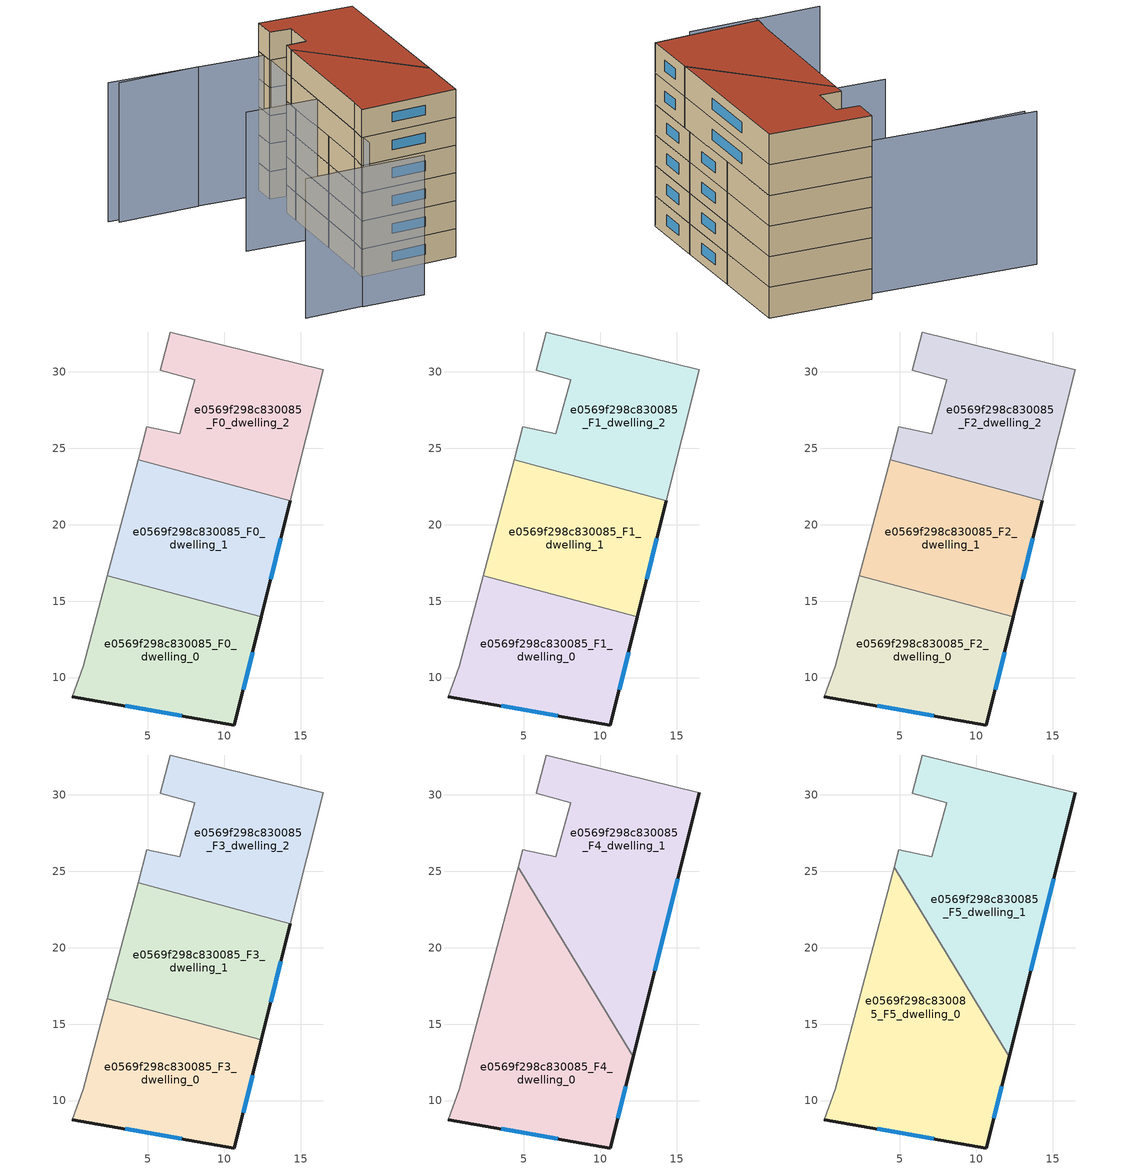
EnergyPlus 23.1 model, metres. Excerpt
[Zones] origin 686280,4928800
e0569f298c830085_F0_dwelling_0
 floor ground (EU_floor_Construction): 12.42,13.96 10.66,6.9 0.07,8.75 0.77,10.75 2.34,16.65 z0
 wall outside (EU_wall_Construction): 0.07,8.75 10.66,6.9 12.42,13.96 z0:3
 wall adiabatic (EU_wall_Construction): 2.34,16.65 0.77,10.75 0.07,8.75 z0:3
 wall to e0569f298c830085_F0_dwelling_1 (EU_wall_Construction): 12.42,13.96 2.34,16.65 z0:3
 window (EU_Window_Construction): 11.23,9.2 11.85,11.67 / 3.51,8.15 7.21,7.5 z0.98:2.02
e0569f298c830085_F0_dwelling_1
 floor ground (EU_floor_Construction): 14.32,21.58 12.42,13.96 2.34,16.65 4.35,24.24 z0
 wall outside (EU_wall_Construction): 12.42,13.96 14.32,21.58 z0:3
 wall adiabatic (EU_wall_Construction): 4.35,24.24 2.34,16.65 z0:3
 wall to e0569f298c830085_F0_dwelling_2 (EU_wall_Construction): 14.32,21.58 4.35,24.24 z0:3
 window (EU_Window_Construction): 13.04,16.44 13.7,19.1 z0.98:2.02
e0569f298c830085_F0_dwelling_2
 floor ground (EU_floor_Construction): 16.46,30.14 14.32,21.58 4.35,24.24 4.93,26.4 7.08,25.95 8.06,29.48 5.8,30.11 6.46,32.61 z0
 wall adiabatic (EU_wall_Construction): 14.32,21.58 16.46,30.14 6.46,32.61 5.8,30.11 8.06,29.48 7.08,25.95 4.93,26.4 4.35,24.24 z0:3
e0569f298c830085_F1_dwelling_0
 floor to e0569f298c830085_F0_dwelling_0 (EU_floor_Construction): 12.42,13.96 10.66,6.9 0.07,8.75 0.77,10.75 2.34,16.65 z3
 wall outside (EU_wall_Construction): 0.07,8.75 10.66,6.9 12.42,13.96 z3:6
 wall adiabatic (EU_wall_Construction): 2.34,16.65 0.77,10.75 0.07,8.75 z3:6
 wall to e0569f298c830085_F1_dwelling_1 (EU_wall_Construction): 12.42,13.96 2.34,16.65 z3:6
 window (EU_Window_Construction): 11.23,9.2 11.85,11.67 / 3.51,8.15 7.21,7.5 z3.98:5.02
e0569f298c830085_F1_dwelling_1
 floor to e0569f298c830085_F0_dwelling_1 (EU_floor_Construction): 14.32,21.58 12.42,13.96 2.34,16.65 4.35,24.24 z3
 wall outside (EU_wall_Construction): 12.42,13.96 14.32,21.58 z3:6
 wall adiabatic (EU_wall_Construction): 4.35,24.24 2.34,16.65 z3:6
 wall to e0569f298c830085_F1_dwelling_2 (EU_wall_Construction): 14.32,21.58 4.35,24.24 z3:6
 window (EU_Window_Construction): 13.04,16.44 13.7,19.1 z3.98:5.02
e0569f298c830085_F1_dwelling_2
 floor to e0569f298c830085_F0_dwelling_2 (EU_floor_Construction): 16.46,30.14 14.32,21.58 4.35,24.24 4.93,26.4 7.08,25.95 8.06,29.48 5.8,30.11 6.46,32.61 z3
 wall adiabatic (EU_wall_Construction): 14.32,21.58 16.46,30.14 6.46,32.61 5.8,30.11 8.06,29.48 7.08,25.95 4.93,26.4 4.35,24.24 z3:6
e0569f298c830085_F2_dwelling_0
 floor to e0569f298c830085_F1_dwelling_0 (EU_floor_Construction): 12.42,13.96 10.66,6.9 0.07,8.75 0.77,10.75 2.34,16.65 z6
 wall outside (EU_wall_Construction): 0.07,8.75 10.66,6.9 12.42,13.96 z6:9
 wall adiabatic (EU_wall_Construction): 2.34,16.65 0.77,10.75 0.07,8.75 z6:9
 wall to e0569f298c830085_F2_dwelling_1 (EU_wall_Construction): 12.42,13.96 2.34,16.65 z6:9
 window (EU_Window_Construction): 11.23,9.2 11.85,11.67 / 3.51,8.15 7.21,7.5 z6.98:8.02
e0569f298c830085_F2_dwelling_1
 floor to e0569f298c830085_F1_dwelling_1 (EU_floor_Construction): 14.32,21.58 12.42,13.96 2.34,16.65 4.35,24.24 z6
 wall outside (EU_wall_Construction): 12.42,13.96 14.32,21.58 z6:9
 wall adiabatic (EU_wall_Construction): 4.35,24.24 2.34,16.65 z6:9
 wall to e0569f298c830085_F2_dwelling_2 (EU_wall_Construction): 14.32,21.58 4.35,24.24 z6:9
 window (EU_Window_Construction): 13.04,16.44 13.7,19.1 z6.98:8.02
e0569f298c830085_F2_dwelling_2
 floor to e0569f298c830085_F1_dwelling_2 (EU_floor_Construction): 16.46,30.14 14.32,21.58 4.35,24.24 4.93,26.4 7.08,25.95 8.06,29.48 5.8,30.11 6.46,32.61 z6
 wall adiabatic (EU_wall_Construction): 14.32,21.58 16.46,30.14 6.46,32.61 5.8,30.11 8.06,29.48 7.08,25.95 4.93,26.4 4.35,24.24 z6:9
e0569f298c830085_F3_dwelling_0
 floor to e0569f298c830085_F2_dwelling_0 (EU_floor_Construction): 12.42,13.96 10.66,6.9 0.07,8.75 0.77,10.75 2.34,16.65 z9
 wall outside (EU_wall_Construction): 0.07,8.75 10.66,6.9 12.42,13.96 z9:12
 wall adiabatic (EU_wall_Construction): 2.34,16.65 0.77,10.75 0.07,8.75 z9:12
 wall to e0569f298c830085_F3_dwelling_1 (EU_wall_Construction): 12.42,13.96 2.34,16.65 z9:12
 window (EU_Window_Construction): 11.23,9.2 11.85,11.67 / 3.51,8.15 7.21,7.5 z9.98:11.02
e0569f298c830085_F3_dwelling_1
 floor to e0569f298c830085_F2_dwelling_1 (EU_floor_Construction): 14.32,21.58 12.42,13.96 2.34,16.65 4.35,24.24 z9
 wall outside (EU_wall_Construction): 12.42,13.96 14.32,21.58 z9:12
 wall adiabatic (EU_wall_Construction): 4.35,24.24 2.34,16.65 z9:12
 wall to e0569f298c830085_F3_dwelling_2 (EU_wall_Construction): 14.32,21.58 4.35,24.24 z9:12
 window (EU_Window_Construction): 13.04,16.44 13.7,19.1 z9.98:11.02
e0569f298c830085_F3_dwelling_2
 floor to e0569f298c830085_F2_dwelling_2 (EU_floor_Construction): 16.46,30.14 14.32,21.58 4.35,24.24 4.93,26.4 7.08,25.95 8.06,29.48 5.8,30.11 6.46,32.61 z9
 wall adiabatic (EU_wall_Construction): 14.32,21.58 16.46,30.14 6.46,32.61 5.8,30.11 8.06,29.48 7.08,25.95 4.93,26.4 4.35,24.24 z9:12
e0569f298c830085_F4_dwelling_0
 floor to e0569f298c830085_F3_dwelling_0 (EU_floor_Construction): 11.31,14.26 12.15,12.88 10.66,6.9 0.07,8.75 0.77,10.75 2.34,16.65 z12
 floor to e0569f298c830085_F3_dwelling_1 (EU_floor_Construction): 5.42,23.95 11.31,14.26 2.34,16.65 4.35,24.24 z12
 floor to e0569f298c830085_F3_dwelling_2 (EU_floor_Construction): 4.63,25.26 5.42,23.95 4.35,24.24 z12
 wall outside (EU_wall_Construction): 0.07,8.75 10.66,6.9 12.15,12.88 z12:15
 wall adiabatic (EU_wall_Construction): 4.63,25.26 0.77,10.75 0.07,8.75 z12:15
 wall to e0569f298c830085_F4_dwelling_1 (EU_wall_Construction): 12.15,12.88 4.63,25.26 z12:15
 window (EU_Window_Construction): 11.14,8.84 11.67,10.93 / 3.51,8.15 7.21,7.5 z12.98:14.02
e0569f298c830085_F4_dwelling_1
 floor to e0569f298c830085_F3_dwelling_1 (EU_floor_Construction): 14.32,21.58 12.42,13.96 11.31,14.26 5.42,23.95 z12
 floor to e0569f298c830085_F3_dwelling_2 (EU_floor_Construction): 16.46,30.14 14.32,21.58 5.42,23.95 4.63,25.26 4.93,26.4 7.08,25.95 8.06,29.48 5.8,30.11 6.46,32.61 z12
 floor to e0569f298c830085_F3_dwelling_0 (EU_floor_Construction): 12.42,13.96 12.15,12.88 11.31,14.26 z12
 wall outside (EU_wall_Construction): 12.15,12.88 16.46,30.14 z12:15
 wall adiabatic (EU_wall_Construction): 16.46,30.14 6.46,32.61 5.8,30.11 8.06,29.48 7.08,25.95 4.93,26.4 4.63,25.26 z12:15
 window (EU_Window_Construction): 13.55,18.49 15.06,24.52 z12.98:14.02
e0569f298c830085_F5_dwelling_0
 floor to e0569f298c830085_F4_dwelling_0 (EU_floor_Construction): 4.63,25.26 12.15,12.88 10.66,6.9 0.07,8.75 0.77,10.75 z15
 wall outside (EU_wall_Construction): 0.07,8.75 10.66,6.9 12.15,12.88 z15:18
 wall adiabatic (EU_wall_Construction): 4.63,25.26 0.77,10.75 0.07,8.75 z15:18
 wall to e0569f298c830085_F5_dwelling_1 (EU_wall_Construction): 12.15,12.88 4.63,25.26 z15:18
 window (EU_Window_Construction): 11.14,8.84 11.67,10.93 / 3.51,8.15 7.21,7.5 z15.98:17.02
 roof outside (EU_roof_Construction): 10.66,6.9 12.15,12.88 4.63,25.26 0.77,10.75 0.07,8.75 z18
e0569f298c830085_F5_dwelling_1
 floor to e0569f298c830085_F4_dwelling_1 (EU_floor_Construction): 16.46,30.14 12.15,12.88 4.63,25.26 4.93,26.4 7.08,25.95 8.06,29.48 5.8,30.11 6.46,32.61 z15
 wall outside (EU_wall_Construction): 12.15,12.88 16.46,30.14 z15:18
 wall adiabatic (EU_wall_Construction): 16.46,30.14 6.46,32.61 5.8,30.11 8.06,29.48 7.08,25.95 4.93,26.4 4.63,25.26 z15:18
 window (EU_Window_Construction): 13.55,18.49 15.06,24.52 z15.98:17.02
 roof outside (EU_roof_Construction): 12.15,12.88 16.46,30.14 6.46,32.61 5.8,30.11 8.06,29.48 7.08,25.95 4.93,26.4 4.63,25.26 z18
shading: -4.73,2.72 1.96,1.26 / -10.96,4.08 -4.71,2.8 / -10.29,35.78 6.25,31.41 / 6.25,31.41 -0.13,7.29 / 13.09,16.74 -4.57,21.18 / -0.79,33.22 -9.49,35.07 z0:15
[Building]
EU S2 Campaign: North Axis=0; Terrain=City; Solar Distribution=FullExterior
[Site:Location]
Bologna: Latitude=44.5; Longitude=11.25; Time Zone=1; Elevation=37
[SizingPeriod:WeatherFileDays]
AnnualSizingPeriod: Begin Month=1; Begin Day of Month=1; End Month=12; End Day of Month=31; Day of Week for Start Day=Monday; Use Weather File Daylight Saving Period=No; Use Weather File Rain and Snow Indicators=No
[MATERIAL]
EU_InternalMass_Material: Roughness=MediumRough; Thickness=0.1; Conductivity=1; Density=1800; Specific Heat=900; Thermal Absorptance=0.9; Solar Absorptance=0.7; Visible Absorptance=0.7
[MATERIAL:NOMASS] Roughness=MediumRough; Thermal Absorptance=0.9; Solar Absorptance=0.7; Visible Absorptance=0.7
Name | Thermal Resistance
EU_wall_NoMass | 0.905828
EU_roof_NoMass | 0.37593
EU_floor_NoMass | 0.67114
[WINDOWMATERIAL:SIMPLEGLAZINGSYSTEM]
EU_Window_SimpleGlazing: UFactor=4.52486; Solar Heat Gain Coefficient=0.85; Visible Transmittance=0.85
[CONSTRUCTION]
EU_wall_Construction: EU_wall_NoMass
EU_roof_Construction: EU_roof_NoMass
EU_floor_Construction: EU_floor_NoMass
EU_InternalMass_Construction: EU_InternalMass_Material
EU_Window_Construction: EU_Window_SimpleGlazing
[ZONE] Type=1; Multiplier=1; Ceiling Height=autocalculate; Floor Area=autocalculate; Part of Total Floor Area=Yes
Name | Volume
e0569f298c830085_F0_dwelling_0; e0569f298c830085_F1_dwelling_0; e0569f298c830085_F2_dwelling_0; e0569f298c830085_F3_dwelling_0 | 244.336
e0569f298c830085_F4_dwelling_0; e0569f298c830085_F5_dwelling_0 | 366.499
e0569f298c830085_F0_dwelling_1; e0569f298c830085_F1_dwelling_1; e0569f298c830085_F2_dwelling_1; e0569f298c830085_F3_dwelling_1; e0569f298c830085_F0_dwelling_2; e0569f298c830085_F1_dwelling_2; e0569f298c830085_F2_dwelling_2; e0569f298c830085_F3_dwelling_2 | 244.332
e0569f298c830085_F4_dwelling_1; e0569f298c830085_F5_dwelling_1 | 366.5
[INTERNALMASS] Construction=EU_InternalMass_Construction
Name | Zone or ZoneList | Surface Area
e0569f298c830085_F0_dwelling_0_EU_InternalMass | e0569f298c830085_F0_dwelling_0 | 81.4451
e0569f298c830085_F0_dwelling_1_EU_InternalMass | e0569f298c830085_F0_dwelling_1 | 81.4441
e0569f298c830085_F0_dwelling_2_EU_InternalMass | e0569f298c830085_F0_dwelling_2 | 81.444
e0569f298c830085_F1_dwelling_0_EU_InternalMass | e0569f298c830085_F1_dwelling_0 | 81.4451
e0569f298c830085_F1_dwelling_1_EU_InternalMass | e0569f298c830085_F1_dwelling_1 | 81.4441
e0569f298c830085_F1_dwelling_2_EU_InternalMass | e0569f298c830085_F1_dwelling_2 | 81.444
e0569f298c830085_F2_dwelling_0_EU_InternalMass | e0569f298c830085_F2_dwelling_0 | 81.4451
e0569f298c830085_F2_dwelling_1_EU_InternalMass | e0569f298c830085_F2_dwelling_1 | 81.4441
e0569f298c830085_F2_dwelling_2_EU_InternalMass | e0569f298c830085_F2_dwelling_2 | 81.444
e0569f298c830085_F3_dwelling_0_EU_InternalMass | e0569f298c830085_F3_dwelling_0 | 81.4451
e0569f298c830085_F3_dwelling_1_EU_InternalMass | e0569f298c830085_F3_dwelling_1 | 81.4441
e0569f298c830085_F3_dwelling_2_EU_InternalMass | e0569f298c830085_F3_dwelling_2 | 81.444
e0569f298c830085_F4_dwelling_0_EU_InternalMass | e0569f298c830085_F4_dwelling_0 | 122.166
e0569f298c830085_F4_dwelling_1_EU_InternalMass | e0569f298c830085_F4_dwelling_1 | 122.167
e0569f298c830085_F5_dwelling_0_EU_InternalMass | e0569f298c830085_F5_dwelling_0 | 122.166
e0569f298c830085_F5_dwelling_1_EU_InternalMass | e0569f298c830085_F5_dwelling_1 | 122.167
[OTHEREQUIPMENT] Fuel Type=Electricity; Design Level Calculation Method=Watts/Area; Power per Zone Floor Area=1; Fraction Latent=0; Fraction Radiant=0; Fraction Lost=0; Carbon Dioxide Generation Rate=0; EndUse Subcategory=EU_Step8_InternalGains
Name | Zone or ZoneList or Space or SpaceList | Schedule
EU_Step8_InternalGain_e0569f298c830085_F0_dwelling_0_f000 | e0569f298c830085_F0_dwelling_0 | EU_Step8_GainSchedule_e0569f298c830085_F0_dwelling_0_f000
EU_Step8_InternalGain_e0569f298c830085_F0_dwelling_1_f000 | e0569f298c830085_F0_dwelling_1 | EU_Step8_GainSchedule_e0569f298c830085_F0_dwelling_1_f000
EU_Step8_InternalGain_e0569f298c830085_F0_dwelling_2_f000 | e0569f298c830085_F0_dwelling_2 | EU_Step8_GainSchedule_e0569f298c830085_F0_dwelling_2_f000
EU_Step8_InternalGain_e0569f298c830085_F1_dwelling_0_f000 | e0569f298c830085_F1_dwelling_0 | EU_Step8_GainSchedule_e0569f298c830085_F1_dwelling_0_f000
EU_Step8_InternalGain_e0569f298c830085_F1_dwelling_1_f000 | e0569f298c830085_F1_dwelling_1 | EU_Step8_GainSchedule_e0569f298c830085_F1_dwelling_1_f000
EU_Step8_InternalGain_e0569f298c830085_F1_dwelling_2_f000 | e0569f298c830085_F1_dwelling_2 | EU_Step8_GainSchedule_e0569f298c830085_F1_dwelling_2_f000
EU_Step8_InternalGain_e0569f298c830085_F2_dwelling_0_f000 | e0569f298c830085_F2_dwelling_0 | EU_Step8_GainSchedule_e0569f298c830085_F2_dwelling_0_f000
EU_Step8_InternalGain_e0569f298c830085_F2_dwelling_1_f000 | e0569f298c830085_F2_dwelling_1 | EU_Step8_GainSchedule_e0569f298c830085_F2_dwelling_1_f000
EU_Step8_InternalGain_e0569f298c830085_F2_dwelling_2_f000 | e0569f298c830085_F2_dwelling_2 | EU_Step8_GainSchedule_e0569f298c830085_F2_dwelling_2_f000
EU_Step8_InternalGain_e0569f298c830085_F3_dwelling_0_f000 | e0569f298c830085_F3_dwelling_0 | EU_Step8_GainSchedule_e0569f298c830085_F3_dwelling_0_f000
EU_Step8_InternalGain_e0569f298c830085_F3_dwelling_1_f000 | e0569f298c830085_F3_dwelling_1 | EU_Step8_GainSchedule_e0569f298c830085_F3_dwelling_1_f000
EU_Step8_InternalGain_e0569f298c830085_F3_dwelling_2_f000 | e0569f298c830085_F3_dwelling_2 | EU_Step8_GainSchedule_e0569f298c830085_F3_dwelling_2_f000
EU_Step8_InternalGain_e0569f298c830085_F4_dwelling_0_f000 | e0569f298c830085_F4_dwelling_0 | EU_Step8_GainSchedule_e0569f298c830085_F4_dwelling_0_f000
EU_Step8_InternalGain_e0569f298c830085_F4_dwelling_1_f000 | e0569f298c830085_F4_dwelling_1 | EU_Step8_GainSchedule_e0569f298c830085_F4_dwelling_1_f000
EU_Step8_InternalGain_e0569f298c830085_F5_dwelling_0_f000 | e0569f298c830085_F5_dwelling_0 | EU_Step8_GainSchedule_e0569f298c830085_F5_dwelling_0_f000
EU_Step8_InternalGain_e0569f298c830085_F5_dwelling_1_f000 | e0569f298c830085_F5_dwelling_1 | EU_Step8_GainSchedule_e0569f298c830085_F5_dwelling_1_f000
[ZONEVENTILATION:DESIGNFLOWRATE] Schedule=EU_AlwaysOn; Design Flow Rate Calculation Method=AirChanges/Hour; Air Changes per Hour=0.73129; Ventilation Type=Natural; Fan Pressure Rise=0; Fan Total Efficiency=1; Constant Term Coefficient=1; Temperature Term Coefficient=0; Velocity Term Coefficient=0; Velocity Squared Term Coefficient=0; Minimum Indoor Temperature=-100; Maximum Indoor Temperature=100; Delta Temperature=-100; Minimum Outdoor Temperature=-100; Maximum Outdoor Temperature=100; Maximum Wind Speed=40
Name | Zone or ZoneList or Space or SpaceList
EU_ConstantAir_e0569f298c830085_F0_dwelling_0 | e0569f298c830085_F0_dwelling_0
EU_ConstantAir_e0569f298c830085_F0_dwelling_1 | e0569f298c830085_F0_dwelling_1
EU_ConstantAir_e0569f298c830085_F0_dwelling_2 | e0569f298c830085_F0_dwelling_2
EU_ConstantAir_e0569f298c830085_F1_dwelling_0 | e0569f298c830085_F1_dwelling_0
EU_ConstantAir_e0569f298c830085_F1_dwelling_1 | e0569f298c830085_F1_dwelling_1
EU_ConstantAir_e0569f298c830085_F1_dwelling_2 | e0569f298c830085_F1_dwelling_2
EU_ConstantAir_e0569f298c830085_F2_dwelling_0 | e0569f298c830085_F2_dwelling_0
EU_ConstantAir_e0569f298c830085_F2_dwelling_1 | e0569f298c830085_F2_dwelling_1
EU_ConstantAir_e0569f298c830085_F2_dwelling_2 | e0569f298c830085_F2_dwelling_2
EU_ConstantAir_e0569f298c830085_F3_dwelling_0 | e0569f298c830085_F3_dwelling_0
EU_ConstantAir_e0569f298c830085_F3_dwelling_1 | e0569f298c830085_F3_dwelling_1
EU_ConstantAir_e0569f298c830085_F3_dwelling_2 | e0569f298c830085_F3_dwelling_2
EU_ConstantAir_e0569f298c830085_F4_dwelling_0 | e0569f298c830085_F4_dwelling_0
EU_ConstantAir_e0569f298c830085_F4_dwelling_1 | e0569f298c830085_F4_dwelling_1
EU_ConstantAir_e0569f298c830085_F5_dwelling_0 | e0569f298c830085_F5_dwelling_0
EU_ConstantAir_e0569f298c830085_F5_dwelling_1 | e0569f298c830085_F5_dwelling_1
[HVACTEMPLATE:THERMOSTAT] Constant Heating Setpoint=20; Constant Cooling Setpoint=50
EU_HeatOnly_e0569f298c830085_F0_dwelling_0; EU_HeatOnly_e0569f298c830085_F0_dwelling_1; EU_HeatOnly_e0569f298c830085_F0_dwelling_2; EU_HeatOnly_e0569f298c830085_F1_dwelling_0; EU_HeatOnly_e0569f298c830085_F1_dwelling_1; EU_HeatOnly_e0569f298c830085_F1_dwelling_2; EU_HeatOnly_e0569f298c830085_F2_dwelling_0; EU_HeatOnly_e0569f298c830085_F2_dwelling_1; EU_HeatOnly_e0569f298c830085_F2_dwelling_2; EU_HeatOnly_e0569f298c830085_F3_dwelling_0; EU_HeatOnly_e0569f298c830085_F3_dwelling_1; EU_HeatOnly_e0569f298c830085_F3_dwelling_2; EU_HeatOnly_e0569f298c830085_F4_dwelling_0; EU_HeatOnly_e0569f298c830085_F4_dwelling_1; EU_HeatOnly_e0569f298c830085_F5_dwelling_0; EU_HeatOnly_e0569f298c830085_F5_dwelling_1
[HVACTEMPLATE:ZONE:IDEALLOADSAIRSYSTEM] System Availability Schedule=EU_AlwaysOn; Maximum Heating Supply Air Temperature=50; Minimum Cooling Supply Air Temperature=13; Maximum Heating Supply Air Humidity Ratio=0.0156; Minimum Cooling Supply Air Humidity Ratio=0.0077; Heating Limit=NoLimit; Cooling Limit=NoLimit; Heating Availability Schedule=EU_AlwaysOn; Cooling Availability Schedule=EU_CoolingOff; Dehumidification Control Type=ConstantSensibleHeatRatio; Cooling Sensible Heat Ratio=0.7; Dehumidification Setpoint=60; Humidification Control Type=None; Humidification Setpoint=30; Outdoor Air Method=None; Outdoor Air Flow Rate per Person=0.00944; Outdoor Air Flow Rate per Zone Floor Area=0; Outdoor Air Flow Rate per Zone=0; Demand Controlled Ventilation Type=None; Outdoor Air Economizer Type=NoEconomizer; Heat Recovery Type=None; Sensible Heat Recovery Effectiveness=0.7; Latent Heat Recovery Effectiveness=0.65
Name | Template Thermostat
e0569f298c830085_F0_dwelling_0 | EU_HeatOnly_e0569f298c830085_F0_dwelling_0
e0569f298c830085_F0_dwelling_1 | EU_HeatOnly_e0569f298c830085_F0_dwelling_1
e0569f298c830085_F0_dwelling_2 | EU_HeatOnly_e0569f298c830085_F0_dwelling_2
e0569f298c830085_F1_dwelling_0 | EU_HeatOnly_e0569f298c830085_F1_dwelling_0
e0569f298c830085_F1_dwelling_1 | EU_HeatOnly_e0569f298c830085_F1_dwelling_1
e0569f298c830085_F1_dwelling_2 | EU_HeatOnly_e0569f298c830085_F1_dwelling_2
e0569f298c830085_F2_dwelling_0 | EU_HeatOnly_e0569f298c830085_F2_dwelling_0
e0569f298c830085_F2_dwelling_1 | EU_HeatOnly_e0569f298c830085_F2_dwelling_1
e0569f298c830085_F2_dwelling_2 | EU_HeatOnly_e0569f298c830085_F2_dwelling_2
e0569f298c830085_F3_dwelling_0 | EU_HeatOnly_e0569f298c830085_F3_dwelling_0
e0569f298c830085_F3_dwelling_1 | EU_HeatOnly_e0569f298c830085_F3_dwelling_1
e0569f298c830085_F3_dwelling_2 | EU_HeatOnly_e0569f298c830085_F3_dwelling_2
e0569f298c830085_F4_dwelling_0 | EU_HeatOnly_e0569f298c830085_F4_dwelling_0
e0569f298c830085_F4_dwelling_1 | EU_HeatOnly_e0569f298c830085_F4_dwelling_1
e0569f298c830085_F5_dwelling_0 | EU_HeatOnly_e0569f298c830085_F5_dwelling_0
e0569f298c830085_F5_dwelling_1 | EU_HeatOnly_e0569f298c830085_F5_dwelling_1
[SIZING:ZONE] Zone Cooling Design Supply Air Temperature Input Method=SupplyAirTemperature; Zone Cooling Design Supply Air Temperature=13; Zone Heating Design Supply Air Temperature Input Method=SupplyAirTemperature; Zone Heating Design Supply Air Temperature=50; Zone Cooling Design Supply Air Humidity Ratio=0.008; Zone Heating Design Supply Air Humidity Ratio=0.008; Cooling Design Air Flow Method=DesignDay; Cooling Design Air Flow Rate=0; Cooling Minimum Air Flow per Zone Floor Area=0.000762; Cooling Minimum Air Flow=0; Cooling Minimum Air Flow Fraction=0.2; Heating Design Air Flow Method=DesignDay; Heating Design Air Flow Rate=0; Heating Maximum Air Flow per Zone Floor Area=0.002032; Heating Maximum Air Flow=0.141576; Heating Maximum Air Flow Fraction=0.3; Account for Dedicated Outdoor Air System=No; Dedicated Outdoor Air System Control Strategy=NeutralSupplyAir; Dedicated Outdoor Air Low Setpoint Temperature for Design=autosize; Dedicated Outdoor Air High Setpoint Temperature for Design=autosize; Zone Load Sizing Method=Sensible Load Only No Latent Load; Zone Latent Cooling Design Supply Air Humidity Ratio Input Method=HumidityRatioDifference; Zone Cooling Design Supply Air Humidity Ratio Difference=0.005; Zone Latent Heating Design Supply Air Humidity Ratio Input Method=HumidityRatioDifference; Zone Humidification Design Supply Air Humidity Ratio Difference=0.005
e0569f298c830085_F0_dwelling_0; e0569f298c830085_F0_dwelling_1; e0569f298c830085_F0_dwelling_2; e0569f298c830085_F1_dwelling_0; e0569f298c830085_F1_dwelling_1; e0569f298c830085_F1_dwelling_2; e0569f298c830085_F2_dwelling_0; e0569f298c830085_F2_dwelling_1; e0569f298c830085_F2_dwelling_2; e0569f298c830085_F3_dwelling_0; e0569f298c830085_F3_dwelling_1; e0569f298c830085_F3_dwelling_2; e0569f298c830085_F4_dwelling_0; e0569f298c830085_F4_dwelling_1; e0569f298c830085_F5_dwelling_0; e0569f298c830085_F5_dwelling_1
[SCHEDULE:CONSTANT]
Name | Hourly Value
EU_AlwaysOn | 1
EU_CoolingOff | 0
[SCHEDULE:FILE] Column Number=1; Rows to Skip at Top=0; Number of Hours of Data=8760; Column Separator=Comma; Interpolate to Timestep=No; Minutes per Item=60; Adjust Schedule for Daylight Savings=Yes
Name | File
EU_Step8_GainSchedule_e0569f298c830085_F0_dwelling_0_f000 | ../../schedules/e0569f298c830085/e0569f298c830085_F0_dwelling_0_f000_gain.csv
EU_Step8_GainSchedule_e0569f298c830085_F0_dwelling_1_f000 | ../../schedules/e0569f298c830085/e0569f298c830085_F0_dwelling_1_f000_gain.csv
EU_Step8_GainSchedule_e0569f298c830085_F0_dwelling_2_f000 | ../../schedules/e0569f298c830085/e0569f298c830085_F0_dwelling_2_f000_gain.csv
EU_Step8_GainSchedule_e0569f298c830085_F1_dwelling_0_f000 | ../../schedules/e0569f298c830085/e0569f298c830085_F1_dwelling_0_f000_gain.csv
EU_Step8_GainSchedule_e0569f298c830085_F1_dwelling_1_f000 | ../../schedules/e0569f298c830085/e0569f298c830085_F1_dwelling_1_f000_gain.csv
EU_Step8_GainSchedule_e0569f298c830085_F1_dwelling_2_f000 | ../../schedules/e0569f298c830085/e0569f298c830085_F1_dwelling_2_f000_gain.csv
EU_Step8_GainSchedule_e0569f298c830085_F2_dwelling_0_f000 | ../../schedules/e0569f298c830085/e0569f298c830085_F2_dwelling_0_f000_gain.csv
EU_Step8_GainSchedule_e0569f298c830085_F2_dwelling_1_f000 | ../../schedules/e0569f298c830085/e0569f298c830085_F2_dwelling_1_f000_gain.csv
EU_Step8_GainSchedule_e0569f298c830085_F2_dwelling_2_f000 | ../../schedules/e0569f298c830085/e0569f298c830085_F2_dwelling_2_f000_gain.csv
EU_Step8_GainSchedule_e0569f298c830085_F3_dwelling_0_f000 | ../../schedules/e0569f298c830085/e0569f298c830085_F3_dwelling_0_f000_gain.csv
EU_Step8_GainSchedule_e0569f298c830085_F3_dwelling_1_f000 | ../../schedules/e0569f298c830085/e0569f298c830085_F3_dwelling_1_f000_gain.csv
EU_Step8_GainSchedule_e0569f298c830085_F3_dwelling_2_f000 | ../../schedules/e0569f298c830085/e0569f298c830085_F3_dwelling_2_f000_gain.csv
EU_Step8_GainSchedule_e0569f298c830085_F4_dwelling_0_f000 | ../../schedules/e0569f298c830085/e0569f298c830085_F4_dwelling_0_f000_gain.csv
EU_Step8_GainSchedule_e0569f298c830085_F4_dwelling_1_f000 | ../../schedules/e0569f298c830085/e0569f298c830085_F4_dwelling_1_f000_gain.csv
EU_Step8_GainSchedule_e0569f298c830085_F5_dwelling_0_f000 | ../../schedules/e0569f298c830085/e0569f298c830085_F5_dwelling_0_f000_gain.csv
EU_Step8_GainSchedule_e0569f298c830085_F5_dwelling_1_f000 | ../../schedules/e0569f298c830085/e0569f298c830085_F5_dwelling_1_f000_gain.csv
